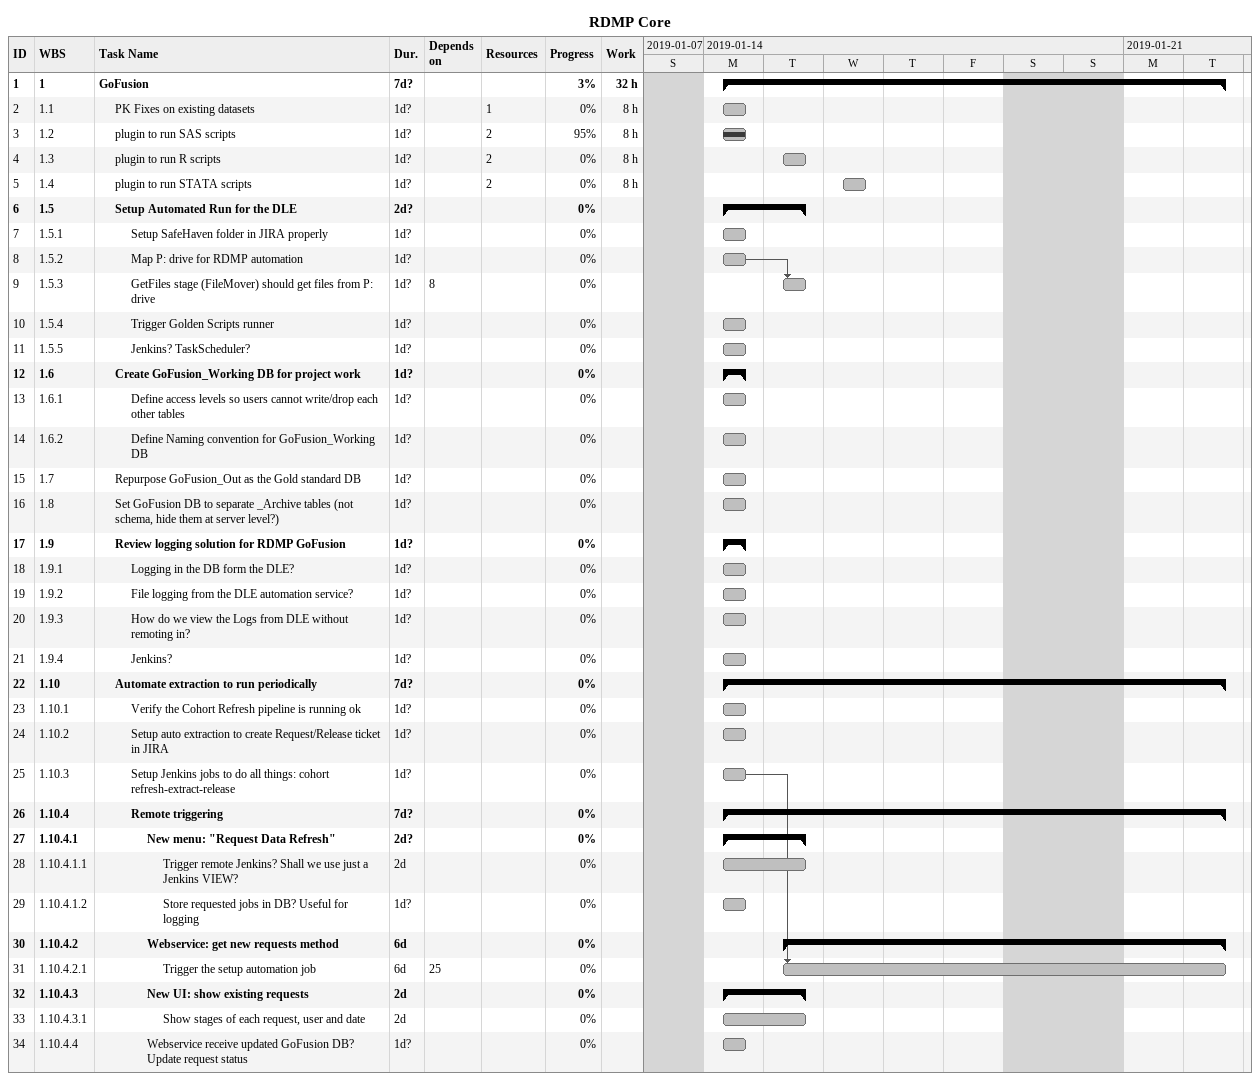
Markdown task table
RDMP Core

| ID | WBS | Task | Duration | Start | Finish | Predecessors | Resources | % complete | Work (h) |
|---|---|---|---|---|---|---|---|---|---|
| 1 | 1 | **GoFusion** | 7d? | 2019-01-14 | 2019-01-22 |  |  | 3 | 32 |
| 2 | 1.1 | PK Fixes on existing datasets | 1d? | 2019-01-14 | 2019-01-14 |  | 1 | 0 | 8 |
| 3 | 1.2 | plugin to run SAS scripts | 1d? | 2019-01-14 | 2019-01-14 |  | 2 | 95 | 8 |
| 4 | 1.3 | plugin to run R scripts | 1d? | 2019-01-15 | 2019-01-15 |  | 2 | 0 | 8 |
| 5 | 1.4 | plugin to run STATA scripts | 1d? | 2019-01-16 | 2019-01-16 |  | 2 | 0 | 8 |
| 6 | 1.5 | **Setup Automated Run for the DLE** | 2d? | 2019-01-14 | 2019-01-15 |  |  | 0 |  |
| 7 | 1.5.1 | Setup SafeHaven folder in JIRA properly | 1d? | 2019-01-14 | 2019-01-14 |  |  | 0 |  |
| 8 | 1.5.2 | Map P: drive for RDMP automation | 1d? | 2019-01-14 | 2019-01-14 |  |  | 0 |  |
| 9 | 1.5.3 | GetFiles stage (FileMover) should get files from P: drive | 1d? | 2019-01-15 | 2019-01-15 | 8 |  | 0 |  |
| 10 | 1.5.4 | Trigger Golden Scripts runner | 1d? | 2019-01-14 | 2019-01-14 |  |  | 0 |  |
| 11 | 1.5.5 | Jenkins? TaskScheduler? | 1d? | 2019-01-14 | 2019-01-14 |  |  | 0 |  |
| 12 | 1.6 | **Create GoFusion_Working DB for project work** | 1d? | 2019-01-14 | 2019-01-14 |  |  | 0 |  |
| 13 | 1.6.1 | Define access levels so users cannot write/drop each other tables | 1d? | 2019-01-14 | 2019-01-14 |  |  | 0 |  |
| 14 | 1.6.2 | Define Naming convention for GoFusion_Working DB | 1d? | 2019-01-14 | 2019-01-14 |  |  | 0 |  |
| 15 | 1.7 | Repurpose GoFusion_Out as the Gold standard DB | 1d? | 2019-01-14 | 2019-01-14 |  |  | 0 |  |
| 16 | 1.8 | Set GoFusion DB to separate _Archive tables (not schema, hide them at server level?) | 1d? | 2019-01-14 | 2019-01-14 |  |  | 0 |  |
| 17 | 1.9 | **Review logging solution for RDMP GoFusion** | 1d? | 2019-01-14 | 2019-01-14 |  |  | 0 |  |
| 18 | 1.9.1 | Logging in the DB form the DLE? | 1d? | 2019-01-14 | 2019-01-14 |  |  | 0 |  |
| 19 | 1.9.2 | File logging from the DLE automation service? | 1d? | 2019-01-14 | 2019-01-14 |  |  | 0 |  |
| 20 | 1.9.3 | How do we view the Logs from DLE without remoting in? | 1d? | 2019-01-14 | 2019-01-14 |  |  | 0 |  |
| 21 | 1.9.4 | Jenkins? | 1d? | 2019-01-14 | 2019-01-14 |  |  | 0 |  |
| 22 | 1.10 | **Automate extraction to run periodically** | 7d? | 2019-01-14 | 2019-01-22 |  |  | 0 |  |
| 23 | 1.10.1 | Verify the Cohort Refresh pipeline is running ok | 1d? | 2019-01-14 | 2019-01-14 |  |  | 0 |  |
| 24 | 1.10.2 | Setup auto extraction to create Request/Release ticket in JIRA | 1d? | 2019-01-14 | 2019-01-14 |  |  | 0 |  |
| 25 | 1.10.3 | Setup Jenkins jobs to do all things: cohort refresh-extract-release | 1d? | 2019-01-14 | 2019-01-14 |  |  | 0 |  |
| 26 | 1.10.4 | **Remote triggering** | 7d? | 2019-01-14 | 2019-01-22 |  |  | 0 |  |
| 27 | 1.10.4.1 | **New menu: "Request Data Refresh"** | 2d? | 2019-01-14 | 2019-01-15 |  |  | 0 |  |
| 28 | 1.10.4.1.1 | Trigger remote Jenkins? Shall we use just a Jenkins VIEW? | 2d | 2019-01-14 | 2019-01-15 |  |  | 0 |  |
| 29 | 1.10.4.1.2 | Store requested jobs in DB? Useful for logging | 1d? | 2019-01-14 | 2019-01-14 |  |  | 0 |  |
| 30 | 1.10.4.2 | **Webservice: get new requests method** | 6d | 2019-01-15 | 2019-01-22 |  |  | 0 |  |
| 31 | 1.10.4.2.1 | Trigger the setup automation job | 6d | 2019-01-15 | 2019-01-22 | 25 |  | 0 |  |
| 32 | 1.10.4.3 | **New UI: show existing requests** | 2d | 2019-01-14 | 2019-01-15 |  |  | 0 |  |
| 33 | 1.10.4.3.1 | Show stages of each request, user and date | 2d | 2019-01-14 | 2019-01-15 |  |  | 0 |  |
| 34 | 1.10.4.4 | Webservice receive updated GoFusion DB? Update request status | 1d? | 2019-01-14 | 2019-01-14 |  |  | 0 |  |
